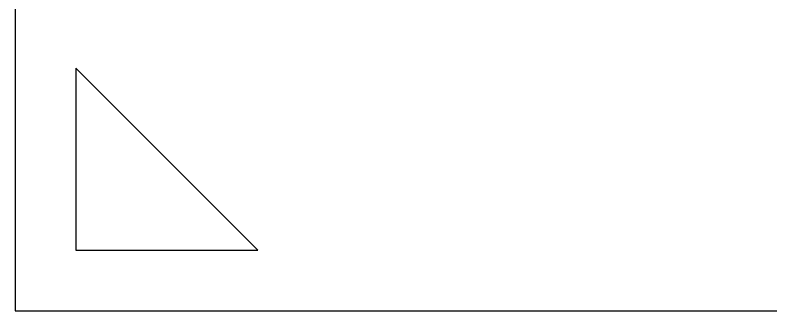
# Model space of a CAD drawing. Extents: x 0 to 10, y 0 to 10.
# Drawn here: x 0 to 2.49, y 0 to 0.975 of the extents above; entities that cross this region are included whole.
import ezdxf

# ---------------------------------------------------------------- set-up
doc = ezdxf.new("R2010")
doc.units = 0
doc.header["$MEASUREMENT"] = 0
doc.layers.add('MARK', color=7, linetype='Continuous')
doc.layers.add('OUTLINE', color=7, linetype='Continuous')

msp = doc.modelspace()

# ---------------------------------------------------------------- linework, layer by layer
at = {"layer": 'MARK'}
for p, q in [((0.8, 0.2), (0.2, 0.8)), ((0.2, 0.8), (0.2, 0.2)), ((0.2, 0.2), (0.8, 0.2))]:
    msp.add_line(p, q, dxfattribs=at)
at = {"layer": 'OUTLINE'}
for p, q in [((0, 10), (0, 0)), ((0, 0), (10, 0))]:
    msp.add_line(p, q, dxfattribs=at)

doc.saveas('drawing.dxf')
